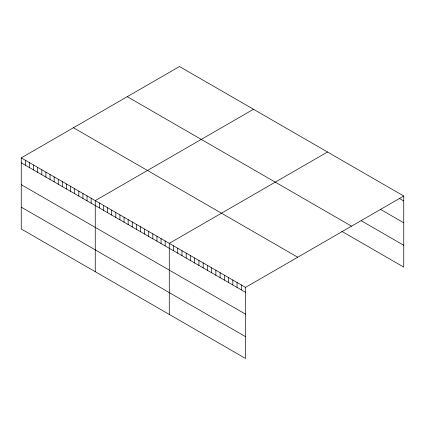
<?xml version="1.0" encoding="UTF-8"?>
<svg xmlns="http://www.w3.org/2000/svg" width="425" height="425" viewBox="0 0 425 425"><rect width="100%" height="100%" fill="white"/><g stroke="black" fill="none" stroke-linecap="round" stroke-linejoin="round"><path stroke-width="0.64" d="M21.25 157.887L245.523 287.374L245.523 358.461L21.25 228.979L21.25 157.887L179.477 66.539L403.75 196.021L403.75 267.113L341.796 231.338M253.486 109.267L95.258 200.621L95.258 271.708M327.494 151.996L169.272 243.35L169.272 314.436M245.523 287.374L403.75 196.021M399.516 198.528L403.75 200.972M380.449 209.344L403.75 222.801M361.388 220.825L403.75 245.283M127.261 96.682L351.533 226.169M73.467 127.744L297.739 257.226M21.25 162.839L245.523 292.326M21.25 184.668L245.523 314.149M21.25 207.15L245.523 336.637M241.288 284.925L241.288 289.877M237.054 282.482L237.054 287.433M232.815 280.038L232.815 284.989M228.581 277.589L228.581 282.54M224.342 275.145L224.342 280.096M220.107 272.696L220.107 277.647M215.868 270.252L215.868 275.203M211.634 267.808L211.634 272.76M207.4 265.359L207.4 270.311M203.161 262.916L203.161 267.867M198.927 260.472L198.927 265.418M194.687 258.023L194.687 262.974M190.453 255.579L190.453 260.53M186.214 253.13L186.214 258.081M181.98 250.686L181.98 255.637M177.746 248.242L177.746 253.194M173.506 245.793L173.506 250.745M165.16 240.975L165.16 245.926M161.048 238.6L161.048 243.552M156.937 236.226L156.937 241.177M152.825 233.851L152.825 238.802M148.713 231.482L148.713 236.433M144.601 229.107L144.601 234.058M140.489 226.732L140.489 231.683M136.377 224.357L136.377 229.309M132.265 221.983L132.265 226.934M128.153 219.608L128.153 224.559M124.042 217.239L124.042 222.185M119.93 214.864L119.93 219.815M115.818 212.489L115.818 217.441M111.706 210.115L111.706 215.066M107.594 207.74L107.594 212.691M103.482 205.365L103.482 210.317M99.37 202.991L99.37 207.942M91.147 198.247L91.147 203.198M87.035 195.872L87.035 200.823M82.928 193.497L82.928 198.448M78.816 191.123L78.816 196.074M74.704 188.748L74.704 193.699M70.593 186.378L70.593 191.324M66.481 184.004L66.481 188.955M62.369 181.629L62.369 186.58M58.257 179.254L58.257 184.206M54.145 176.88L54.145 181.831M50.033 174.505L50.033 179.456M45.921 172.13L45.921 177.082M41.809 169.761L41.809 174.712M37.697 167.386L37.697 172.337M33.586 165.012L33.586 169.963M29.474 162.637L29.474 167.588M25.362 160.262L25.362 165.213"/></g></svg>
